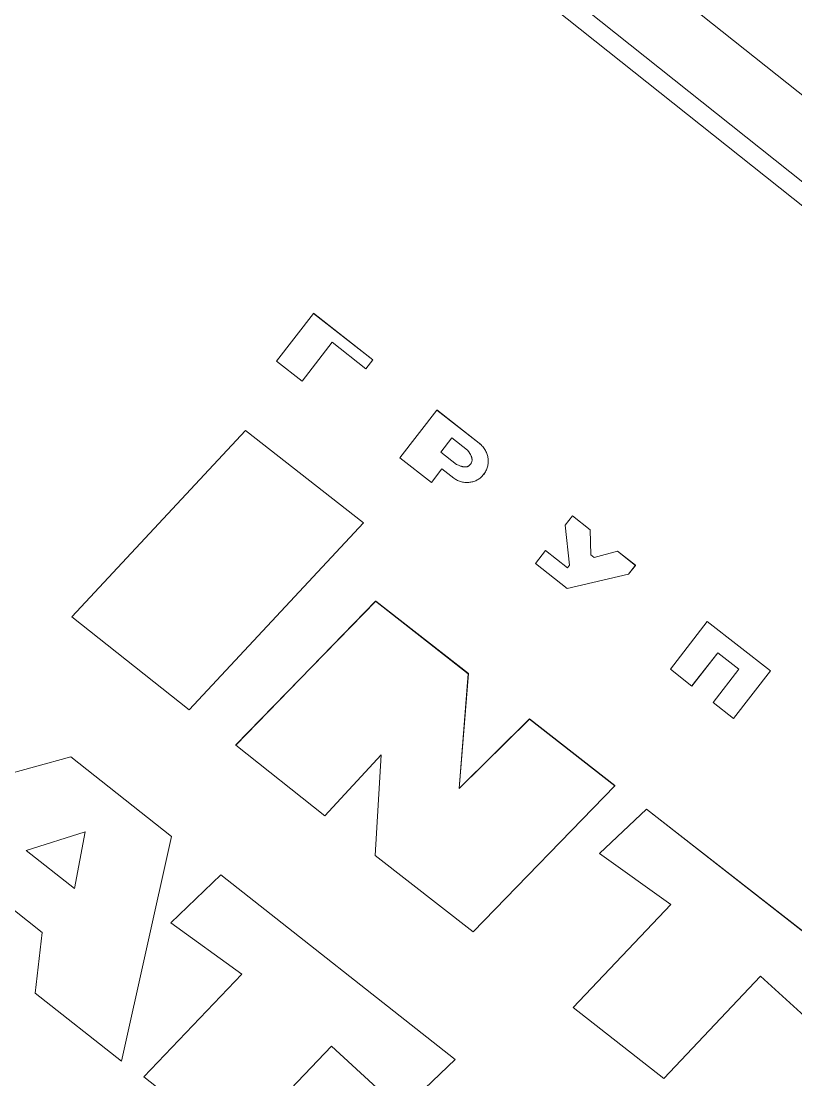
# Model space of a CAD drawing. Header units: millimetres. Extents: x -229914 to 856942, y -268655 to 87212.
# Drawn here: x -141102.6 to -140997.2, y 23755.2 to 23899.3 of the extents above; entities that cross this region are included whole.
import ezdxf

# ---------------------------------------------------------------- set-up
doc = ezdxf.new("R2010")
doc.units = ezdxf.units.MM

# ---------------------------------------------------------------- blocks, each defined once
blk = doc.blocks.new('Т912NEW')
at = {"color": 7, "linetype": 'Continuous', "lineweight": 15}
for p, q in [((-3089.25, 7.17), (-2089.25, 7.17)), ((-2101.25, -2.03), (-3077.25, -2.03)), ((-2101.25, -4.6), (-3077.25, -4.6)), ((-2905.92, -57.49), (-2895.66, -57.41)), ((-2905.92, -57.5), (-2895.66, -57.41)), ((-2905.92, -57.5), (-2905.92, -57.49)), ((-2905.79, -65.71), (-2905.92, -57.5)), ((-2895.66, -57.41), (-2895.64, -58.94)), ((-2895.66, -57.41), (-2895.64, -58.94)), ((-2895.66, -57.41), (-2895.66, -57.41)), ((-2884.58, -57.31), (-2877.26, -57.25)), ((-2884.58, -57.32), (-2877.26, -57.26)), ((-2884.58, -57.32), (-2884.58, -57.31)), ((-2884.46, -65.53), (-2884.58, -57.32)), ((-2877.26, -57.25), (-2877.08, -57.26)), ((-2877.26, -57.26), (-2877.26, -57.25)), ((-2877.26, -57.26), (-2877.08, -57.27)), ((-2877.08, -57.26), (-2876.92, -57.28)), ((-2877.08, -57.27), (-2877.08, -57.26)), ((-2877.08, -57.27), (-2876.92, -57.28)), ((-2876.92, -57.28), (-2876.75, -57.3)), ((-2876.92, -57.28), (-2876.75, -57.3)), ((-2876.92, -57.28), (-2876.92, -57.28)), ((-2876.75, -57.3), (-2876.59, -57.33)), ((-2876.75, -57.3), (-2876.59, -57.33)), ((-2876.75, -57.3), (-2876.75, -57.3)), ((-2876.59, -57.33), (-2876.43, -57.36)), ((-2876.59, -57.33), (-2876.43, -57.37)), ((-2876.59, -57.33), (-2876.59, -57.33)), ((-2876.43, -57.36), (-2876.28, -57.41)), ((-2876.43, -57.37), (-2876.43, -57.36)), ((-2876.43, -57.37), (-2876.28, -57.41)), ((-2876.28, -57.41), (-2876.13, -57.45)), ((-2876.28, -57.41), (-2876.13, -57.46)), ((-2876.28, -57.41), (-2876.28, -57.41)), ((-2876.13, -57.45), (-2875.98, -57.51)), ((-2876.13, -57.46), (-2876.13, -57.45)), ((-2876.13, -57.46), (-2875.98, -57.52)), ((-2875.98, -57.51), (-2875.85, -57.57)), ((-2875.98, -57.52), (-2875.98, -57.51)), ((-2875.98, -57.52), (-2875.85, -57.58)), ((-2875.85, -57.57), (-2875.71, -57.64)), ((-2875.85, -57.58), (-2875.85, -57.57)), ((-2875.85, -57.58), (-2875.71, -57.64)), ((-2875.71, -57.64), (-2875.58, -57.71)), ((-2875.71, -57.64), (-2875.71, -57.64)), ((-2861.17, -57.11), (-2858.08, -57.08)), ((-2861.17, -57.11), (-2858.08, -57.08)), ((-2861.15, -58.7), (-2861.17, -57.11)), ((-2861.17, -57.11), (-2861.17, -57.11)), ((-2858.08, -57.08), (-2855.9, -59.69)), ((-2858.08, -57.08), (-2855.9, -59.7)), ((-2858.08, -57.08), (-2858.08, -57.08)), ((-2855.31, -59.69), (-2853.39, -57.04)), ((-2855.31, -59.69), (-2853.39, -57.04)), ((-2853.39, -57.04), (-2850.26, -57.01)), ((-2853.39, -57.04), (-2850.26, -57.02)), ((-2853.39, -57.04), (-2853.39, -57.04)), ((-2850.26, -57.01), (-2850.24, -58.54)), ((-2850.26, -57.02), (-2850.26, -57.01)), ((-2850.26, -57.02), (-2850.24, -58.55)), ((-2837.87, -56.9), (-2826.96, -56.81)), ((-2837.87, -56.91), (-2826.96, -56.81)), ((-2837.87, -56.91), (-2837.87, -56.9)), ((-2837.74, -65.12), (-2837.87, -56.91)), ((-2826.96, -56.81), (-2826.83, -65.01)), ((-2826.96, -56.81), (-2826.83, -65.01)), ((-2826.96, -56.81), (-2826.96, -56.81)), ((-2895.64, -58.94), (-2901.47, -58.99)), ((-2901.47, -58.99), (-2901.37, -65.66)), ((-2901.47, -58.99), (-2901.37, -65.67)), ((-2895.64, -58.94), (-2895.64, -58.94)), ((-2880.62, -59.01), (-2877.91, -58.99)), ((-2880.62, -59.01), (-2880.58, -61.48)), ((-2880.62, -59.01), (-2880.58, -61.47)), ((-2877.63, -59.07), (-2877.91, -58.99)), ((-2877.37, -59.16), (-2877.63, -59.07)), ((-2875.71, -57.64), (-2875.58, -57.72)), ((-2875.58, -57.71), (-2875.45, -57.79)), ((-2875.58, -57.72), (-2875.58, -57.71)), ((-2875.58, -57.72), (-2875.45, -57.79)), ((-2875.45, -57.79), (-2875.33, -57.87)), ((-2875.45, -57.79), (-2875.33, -57.88)), ((-2875.45, -57.79), (-2875.45, -57.79)), ((-2875.33, -57.87), (-2875.22, -57.96)), ((-2875.33, -57.88), (-2875.33, -57.87)), ((-2875.33, -57.88), (-2875.22, -57.96)), ((-2875.22, -57.96), (-2875.11, -58.05)), ((-2875.22, -57.96), (-2875.11, -58.06)), ((-2875.22, -57.96), (-2875.22, -57.96)), ((-2875.11, -58.05), (-2875, -58.15)), ((-2875.11, -58.06), (-2875.11, -58.05)), ((-2875.11, -58.06), (-2875, -58.15)), ((-2875, -58.15), (-2874.9, -58.25)), ((-2875, -58.15), (-2874.9, -58.26)), ((-2875, -58.15), (-2875, -58.15)), ((-2874.9, -58.25), (-2874.81, -58.36)), ((-2874.9, -58.26), (-2874.9, -58.25)), ((-2874.9, -58.26), (-2874.81, -58.36)), ((-2874.81, -58.36), (-2874.72, -58.47)), ((-2874.81, -58.36), (-2874.72, -58.47)), ((-2874.81, -58.36), (-2874.81, -58.36)), ((-2874.72, -58.47), (-2874.64, -58.58)), ((-2874.72, -58.47), (-2874.64, -58.59)), ((-2874.72, -58.47), (-2874.72, -58.47)), ((-2874.64, -58.58), (-2874.56, -58.7)), ((-2874.64, -58.59), (-2874.64, -58.58)), ((-2874.64, -58.59), (-2874.56, -58.71)), ((-2874.56, -58.7), (-2874.49, -58.82)), ((-2874.56, -58.71), (-2874.56, -58.7)), ((-2874.56, -58.71), (-2874.49, -58.83)), ((-2874.49, -58.82), (-2874.43, -58.95)), ((-2874.49, -58.83), (-2874.49, -58.82)), ((-2874.49, -58.83), (-2874.43, -58.96)), ((-2874.43, -58.95), (-2874.37, -59.08)), ((-2874.43, -58.96), (-2874.43, -58.95)), ((-2874.43, -58.96), (-2874.37, -59.09)), ((-2857.3, -62.62), (-2861.15, -58.7)), ((-2850.24, -58.55), (-2855.6, -65.27)), ((-2850.24, -58.55), (-2850.24, -58.54)), ((-2877.24, -59.21), (-2877.37, -59.16)), ((-2877.12, -59.27), (-2877.24, -59.21)), ((-2877.01, -59.32), (-2877.12, -59.27)), ((-2876.95, -59.36), (-2877.01, -59.32)), ((-2876.9, -59.39), (-2876.95, -59.36)), ((-2876.84, -59.42), (-2876.9, -59.39)), ((-2876.79, -59.46), (-2876.84, -59.42)), ((-2876.75, -59.5), (-2876.79, -59.46)), ((-2876.7, -59.54), (-2876.75, -59.5)), ((-2876.66, -59.58), (-2876.7, -59.54)), ((-2876.62, -59.63), (-2876.66, -59.58)), ((-2876.59, -59.67), (-2876.62, -59.63)), ((-2876.55, -59.72), (-2876.59, -59.67)), ((-2876.52, -59.78), (-2876.55, -59.72)), ((-2876.49, -59.83), (-2876.52, -59.78)), ((-2876.47, -59.89), (-2876.49, -59.83)), ((-2876.44, -59.95), (-2876.47, -59.89)), ((-2876.43, -60.01), (-2876.44, -59.95)), ((-2876.42, -60.08), (-2876.43, -60.01)), ((-2876.43, -60.55), (-2876.41, -60.49)), ((-2876.43, -60.55), (-2876.41, -60.49)), ((-2876.41, -60.15), (-2876.42, -60.08)), ((-2876.4, -60.22), (-2876.41, -60.15)), ((-2876.41, -60.43), (-2876.4, -60.36)), ((-2876.41, -60.42), (-2876.4, -60.36)), ((-2876.41, -60.49), (-2876.41, -60.42)), ((-2876.41, -60.43), (-2876.41, -60.42)), ((-2876.41, -60.49), (-2876.41, -60.43)), ((-2876.41, -60.49), (-2876.41, -60.49)), ((-2876.4, -60.36), (-2876.4, -60.22)), ((-2876.4, -60.36), (-2876.4, -60.22)), ((-2876.4, -60.36), (-2876.4, -60.36)), ((-2874.37, -59.08), (-2874.31, -59.21)), ((-2874.37, -59.09), (-2874.37, -59.08)), ((-2874.37, -59.09), (-2874.31, -59.22)), ((-2874.31, -59.21), (-2874.27, -59.35)), ((-2874.31, -59.22), (-2874.31, -59.21)), ((-2874.31, -59.22), (-2874.27, -59.35)), ((-2874.27, -59.35), (-2874.23, -59.49)), ((-2874.27, -59.35), (-2874.23, -59.49)), ((-2874.27, -59.35), (-2874.27, -59.35)), ((-2874.23, -59.49), (-2874.19, -59.63)), ((-2874.23, -59.49), (-2874.19, -59.63)), ((-2874.23, -59.49), (-2874.23, -59.49)), ((-2874.19, -59.63), (-2874.17, -59.77)), ((-2874.19, -59.63), (-2874.17, -59.78)), ((-2874.19, -59.63), (-2874.19, -59.63)), ((-2874.17, -59.77), (-2874.14, -59.91)), ((-2874.17, -59.78), (-2874.17, -59.77)), ((-2874.17, -59.78), (-2874.14, -59.92)), ((-2874.14, -60.5), (-2874.15, -60.64)), ((-2874.14, -59.91), (-2874.13, -60.06)), ((-2874.14, -59.92), (-2874.14, -59.91)), ((-2874.14, -59.92), (-2874.13, -60.07)), ((-2874.13, -60.36), (-2874.14, -60.5)), ((-2874.13, -60.06), (-2874.13, -60.21)), ((-2874.13, -60.07), (-2874.13, -60.06)), ((-2874.13, -60.07), (-2874.13, -60.22)), ((-2874.13, -60.22), (-2874.13, -60.21)), ((-2874.13, -60.22), (-2874.13, -60.36)), ((-2855.9, -59.69), (-2855.31, -59.69)), ((-2855.9, -59.7), (-2855.31, -59.69)), ((-2855.9, -59.7), (-2855.9, -59.69)), ((-2855.31, -59.69), (-2855.31, -59.69)), ((-2830.46, -59.32), (-2834.1, -59.36)), ((-2834.1, -59.36), (-2834.02, -65.07)), ((-2834.1, -59.36), (-2834.02, -65.08)), ((-2830.38, -65.05), (-2830.46, -59.32)), ((-2880.58, -61.47), (-2877.87, -61.45)), ((-2880.58, -61.48), (-2877.87, -61.46)), ((-2880.58, -61.48), (-2880.58, -61.47)), ((-2877.87, -61.46), (-2877.58, -61.37)), ((-2877.87, -61.45), (-2877.58, -61.37)), ((-2877.87, -61.46), (-2877.87, -61.45)), ((-2877.58, -61.37), (-2877.31, -61.28)), ((-2877.58, -61.37), (-2877.31, -61.28)), ((-2877.58, -61.37), (-2877.58, -61.37)), ((-2877.31, -61.28), (-2877.18, -61.22)), ((-2877.31, -61.28), (-2877.18, -61.23)), ((-2877.31, -61.28), (-2877.31, -61.28)), ((-2877.18, -61.22), (-2877.06, -61.17)), ((-2877.18, -61.23), (-2877.06, -61.18)), ((-2877.18, -61.23), (-2877.18, -61.22)), ((-2877.06, -61.17), (-2876.99, -61.14)), ((-2877.06, -61.18), (-2876.99, -61.15)), ((-2877.06, -61.18), (-2877.06, -61.17)), ((-2876.99, -61.14), (-2876.94, -61.11)), ((-2876.99, -61.15), (-2876.94, -61.12)), ((-2876.99, -61.15), (-2876.99, -61.14)), ((-2876.94, -61.11), (-2876.88, -61.08)), ((-2876.94, -61.12), (-2876.88, -61.09)), ((-2876.94, -61.12), (-2876.94, -61.11)), ((-2876.88, -61.09), (-2876.83, -61.05)), ((-2876.88, -61.08), (-2876.83, -61.05)), ((-2876.88, -61.09), (-2876.88, -61.08)), ((-2876.83, -61.05), (-2876.78, -61.01)), ((-2876.83, -61.05), (-2876.78, -61.02)), ((-2876.83, -61.05), (-2876.83, -61.05)), ((-2876.78, -61.01), (-2876.73, -60.97)), ((-2876.78, -61.02), (-2876.73, -60.98)), ((-2876.78, -61.02), (-2876.78, -61.01)), ((-2876.73, -60.98), (-2876.68, -60.94)), ((-2876.73, -60.97), (-2876.68, -60.94)), ((-2876.73, -60.98), (-2876.73, -60.97)), ((-2876.68, -60.94), (-2876.64, -60.89)), ((-2876.68, -60.94), (-2876.64, -60.9)), ((-2876.68, -60.94), (-2876.68, -60.94)), ((-2876.64, -60.89), (-2876.6, -60.85)), ((-2876.64, -60.9), (-2876.6, -60.86)), ((-2876.64, -60.9), (-2876.64, -60.89)), ((-2876.6, -60.86), (-2876.56, -60.81)), ((-2876.6, -60.85), (-2876.56, -60.81)), ((-2876.6, -60.86), (-2876.6, -60.85)), ((-2876.56, -60.81), (-2876.53, -60.76)), ((-2876.56, -60.81), (-2876.53, -60.77)), ((-2876.56, -60.81), (-2876.56, -60.81)), ((-2876.53, -60.76), (-2876.5, -60.71)), ((-2876.53, -60.77), (-2876.5, -60.72)), ((-2876.53, -60.77), (-2876.53, -60.76)), ((-2876.5, -60.72), (-2876.47, -60.66)), ((-2876.5, -60.71), (-2876.47, -60.66)), ((-2876.5, -60.72), (-2876.5, -60.71)), ((-2876.47, -60.66), (-2876.45, -60.6)), ((-2876.47, -60.66), (-2876.45, -60.61)), ((-2876.47, -60.66), (-2876.47, -60.66)), ((-2876.45, -60.61), (-2876.43, -60.55)), ((-2876.45, -60.6), (-2876.43, -60.55)), ((-2876.45, -60.61), (-2876.45, -60.6)), ((-2876.43, -60.55), (-2876.43, -60.55)), ((-2874.67, -61.9), (-2874.76, -62.01)), ((-2874.6, -61.79), (-2874.67, -61.9)), ((-2874.52, -61.67), (-2874.6, -61.79)), ((-2874.45, -61.55), (-2874.52, -61.67)), ((-2874.39, -61.43), (-2874.45, -61.55)), ((-2874.34, -61.3), (-2874.39, -61.43)), ((-2874.28, -61.17), (-2874.34, -61.3)), ((-2874.24, -61.04), (-2874.28, -61.17)), ((-2874.2, -60.91), (-2874.24, -61.04)), ((-2874.18, -60.77), (-2874.2, -60.91)), ((-2874.15, -60.64), (-2874.18, -60.77)), ((-2876.99, -63.13), (-2879.04, -63.17)), ((-2879.04, -63.17), (-2879, -65.47)), ((-2879.04, -63.17), (-2879, -65.47)), ((-2876.84, -63.12), (-2876.99, -63.13)), ((-2876.69, -63.1), (-2876.84, -63.12)), ((-2876.55, -63.08), (-2876.69, -63.1)), ((-2876.4, -63.05), (-2876.55, -63.08)), ((-2876.26, -63.01), (-2876.4, -63.05)), ((-2876.12, -62.97), (-2876.26, -63.01)), ((-2875.99, -62.92), (-2876.12, -62.97)), ((-2875.86, -62.86), (-2875.99, -62.92)), ((-2875.73, -62.8), (-2875.86, -62.86)), ((-2875.61, -62.74), (-2875.73, -62.8)), ((-2875.48, -62.66), (-2875.61, -62.74)), ((-2875.37, -62.58), (-2875.48, -62.66)), ((-2875.26, -62.5), (-2875.37, -62.58)), ((-2875.15, -62.41), (-2875.26, -62.5)), ((-2875.04, -62.32), (-2875.15, -62.41)), ((-2874.94, -62.22), (-2875.04, -62.32)), ((-2874.84, -62.12), (-2874.94, -62.22)), ((-2874.76, -62.01), (-2874.84, -62.12)), ((-2861.09, -63.07), (-2857.29, -63.06)), ((-2861.09, -63.08), (-2857.29, -63.07)), ((-2861.09, -63.08), (-2861.09, -63.07)), ((-2861.06, -65.32), (-2861.09, -63.08)), ((-2857.29, -63.07), (-2857.3, -62.62)), ((-2905.79, -65.71), (-2901.37, -65.67)), ((-2901.37, -65.67), (-2901.37, -65.66)), ((-2884.46, -65.53), (-2879, -65.47)), ((-2879, -65.47), (-2879, -65.47)), ((-2861.06, -65.32), (-2855.6, -65.27)), ((-2837.74, -65.12), (-2834.02, -65.08)), ((-2834.02, -65.08), (-2834.02, -65.07)), ((-2826.83, -65.01), (-2830.38, -65.05)), ((-2826.83, -65.01), (-2826.83, -65.01)), ((-2905.9, -110.27), (-2903.19, -75.73)), ((-2905.9, -110.28), (-2903.19, -75.73)), ((-2903.19, -75.73), (-2882.82, -75.55)), ((-2903.19, -75.73), (-2882.82, -75.56)), ((-2903.19, -75.73), (-2903.19, -75.73)), ((-2882.82, -75.56), (-2885.54, -110.24)), ((-2882.82, -75.56), (-2882.82, -75.55)), ((-2829.65, -90.75), (-2828.43, -82.04)), ((-2829.65, -90.75), (-2828.43, -82.04)), ((-2828.43, -82.04), (-2787.87, -81.68)), ((-2828.43, -82.04), (-2787.87, -81.69)), ((-2828.43, -82.04), (-2828.43, -82.04)), ((-2877.57, -110.02), (-2874.88, -82.86)), ((-2877.57, -110.03), (-2874.88, -82.87)), ((-2874.88, -82.86), (-2858.87, -82.72)), ((-2874.88, -82.87), (-2858.87, -82.73)), ((-2874.88, -82.87), (-2874.88, -82.86)), ((-2858.87, -82.72), (-2850.13, -95.73)), ((-2858.87, -82.73), (-2858.87, -82.72)), ((-2858.87, -82.73), (-2850.13, -95.73)), ((-2850.13, -95.73), (-2848.51, -82.35)), ((-2850.13, -95.73), (-2848.51, -82.36)), ((-2848.51, -82.35), (-2833.78, -82.22)), ((-2848.51, -82.36), (-2833.78, -82.23)), ((-2848.51, -82.36), (-2848.51, -82.35)), ((-2833.78, -82.23), (-2836.46, -109.81)), ((-2833.78, -82.23), (-2833.78, -82.22)), ((-2829.65, -90.75), (-2817.74, -90.16)), ((-2829.65, -90.75), (-2829.65, -90.75)), ((-2819.38, -109.38), (-2817.74, -90.16)), ((-2819.38, -109.38), (-2817.74, -90.16)), ((-2802.1, -90.17), (-2803.74, -109.25)), ((-2789.17, -91.03), (-2802.1, -90.17)), ((-2850.13, -95.73), (-2850.13, -95.73)), ((-2861.27, -98.75), (-2862.11, -110.03)), ((-2853.38, -109.96), (-2861.27, -98.75)), ((-2803.74, -109.25), (-2819.38, -109.38)), ((-2819.38, -109.38), (-2819.38, -109.38)), ((-2905.9, -110.28), (-2885.54, -110.24)), ((-2905.9, -110.28), (-2905.9, -110.27)), ((-2877.57, -110.03), (-2877.57, -110.02)), ((-2877.57, -110.03), (-2862.11, -110.03)), ((-2836.46, -109.81), (-2853.38, -109.96)), ((-2914.61, -153.25), (-2894.13, -125.29)), ((-2914.61, -153.25), (-2894.13, -125.3)), ((-2894.13, -125.29), (-2876.67, -125.2)), ((-2894.13, -125.3), (-2876.67, -125.21)), ((-2894.13, -125.3), (-2894.13, -125.29)), ((-2876.67, -125.2), (-2862.95, -153.37)), ((-2876.67, -125.21), (-2876.67, -125.2)), ((-2876.67, -125.21), (-2862.95, -153.38)), ((-2869.4, -134.46), (-2868.14, -125.13)), ((-2869.4, -134.47), (-2868.14, -125.13)), ((-2868.14, -125.13), (-2827.58, -124.92)), ((-2868.14, -125.13), (-2827.58, -124.92)), ((-2868.14, -125.13), (-2868.14, -125.13)), ((-2827.58, -124.92), (-2828.93, -134.89)), ((-2827.58, -124.92), (-2827.58, -124.92)), ((-2890.94, -139.05), (-2886.26, -132.06)), ((-2882.58, -139.01), (-2886.26, -132.06)), ((-2869.4, -134.47), (-2857.49, -133.92)), ((-2859.24, -153.14), (-2857.49, -133.92)), ((-2859.24, -153.14), (-2857.49, -133.92)), ((-2841.85, -133.98), (-2843.6, -153.06)), ((-2828.93, -134.89), (-2841.85, -133.98)), ((-2869.4, -134.47), (-2869.4, -134.46)), ((-2890.94, -139.04), (-2882.58, -139)), ((-2890.94, -139.05), (-2882.58, -139.01)), ((-2882.28, -146.4), (-2894.28, -146.46)), ((-2877.87, -153.46), (-2882.28, -146.4)), ((-2862.95, -153.38), (-2877.87, -153.46)), ((-2862.95, -153.38), (-2862.95, -153.37)), ((-2843.6, -153.06), (-2859.24, -153.14)), ((-2859.24, -153.14), (-2859.24, -153.14))]:
    blk.add_line(p, q, dxfattribs=at)
for radius, start, end in [(816.75, 154.65806, 205.34194), (783.25, 160.46274, 199.53726)]:
    blk.add_arc((-2366.1, 7.17), radius, start, end, dxfattribs=at)

msp = doc.modelspace()

# ---------------------------------------------------------------- block references
at = {"rotation": 321.4676820499667}
msp.add_blockref('Т912NEW', (-138753.82306, 22094.20638), dxfattribs=at)

doc.saveas('drawing.dxf')
